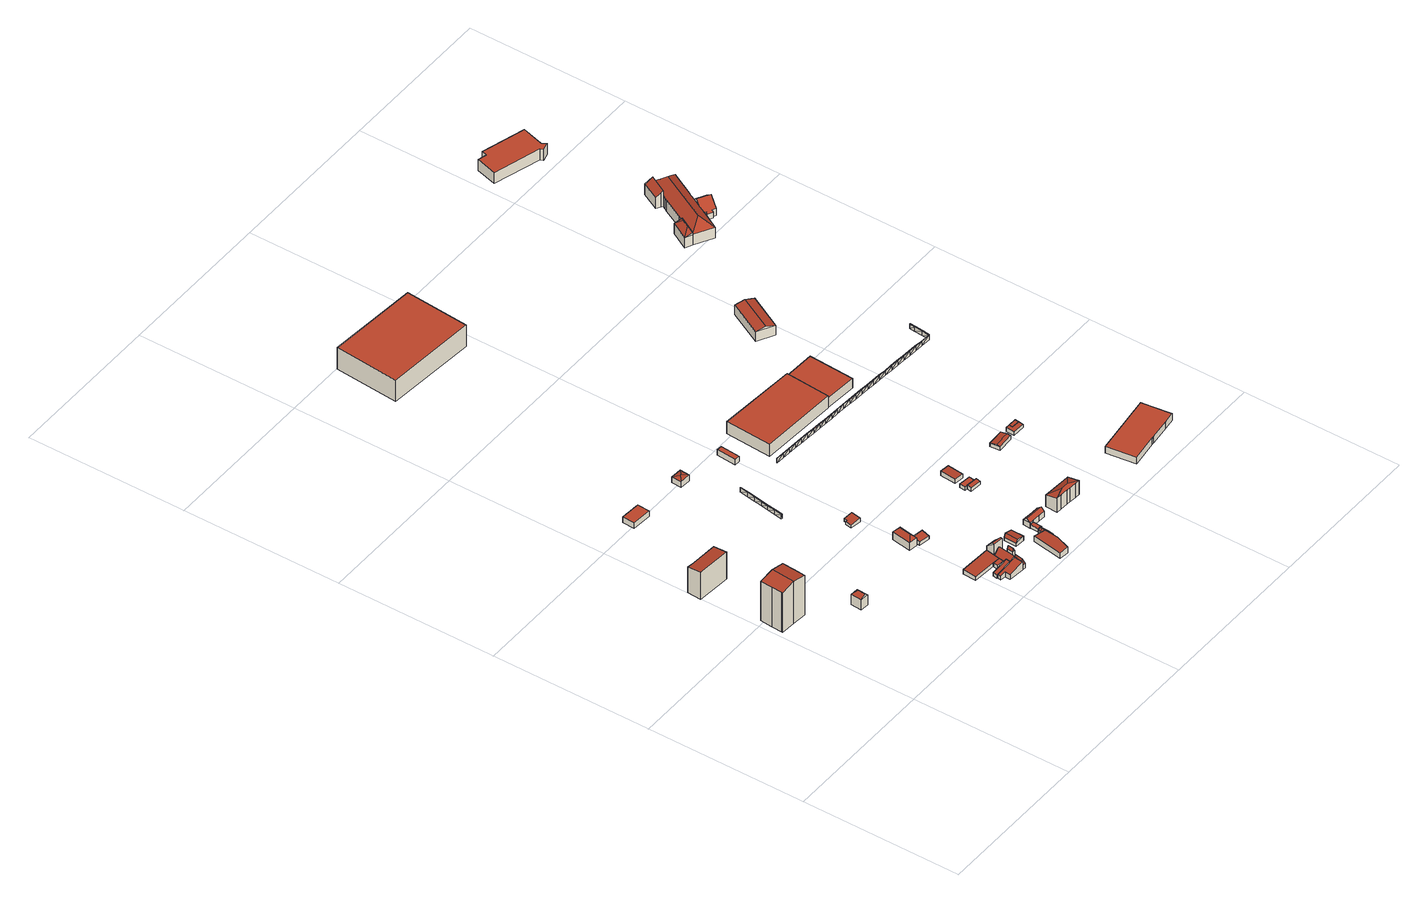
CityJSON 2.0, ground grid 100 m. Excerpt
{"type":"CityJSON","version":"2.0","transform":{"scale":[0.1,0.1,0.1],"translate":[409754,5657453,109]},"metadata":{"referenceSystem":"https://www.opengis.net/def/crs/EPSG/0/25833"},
"CityObjects":{
"building1":{"type":"Building","attributes":{"Dachtyp_tdc":"tdcGableRoof","Gemeindeschluessel":14612000,"Dachneigung":11.71,"QualitaetDacherkennung":8,"Geometrietyp2DReferenz":"3000","measuredHeight":29.38,"function":"31001_2000","roofType":"3100"},"geometry":[{"type":"Solid","lod":"2","boundaries":[[[[0,1,2,3]],[[1,4,5,2]],[[4,6,7,5]],[[6,8,9,7]],[[8,10,11,9]],[[10,12,13,11]],[[12,14,15,13]],[[14,16,17,15]],[[16,18,19,17]],[[18,20,21,19]],[[20,22,23,21]],[[22,0,3,23]],[[18,16,14,12,10,8]],[[8,6,4,1,0,22,20,18]],[[3,2,5,7,9,11,13,15,17,19,21,23]]]],"semantics":{"surfaces":[{"type":"WallSurface"},{"type":"RoofSurface"},{"type":"GroundSurface"}],"values":[[0,0,0,0,0,0,0,0,0,0,0,0,1,1,2]]}}]},
"building2":{"type":"Building","attributes":{"Dachtyp_tdc":"tdcPolyFlatRoof","Gemeindeschluessel":14612000,"Dachneigung":5.81,"QualitaetDacherkennung":43,"Geometrietyp2DReferenz":"3000","measuredHeight":18.72,"function":"31001_2000","roofType":"2100"},"geometry":[{"type":"Solid","lod":"2","boundaries":[[[[24,25,26,27]],[[25,28,29,26]],[[28,30,31,29]],[[30,32,33,31]],[[32,24,27,33]],[[32,30,28,25,24]],[[27,26,29,31,33]]]],"semantics":{"surfaces":[{"type":"WallSurface"},{"type":"RoofSurface"},{"type":"GroundSurface"}],"values":[[0,0,0,0,0,1,2]]}}]},
"building3":{"type":"Building","attributes":{"Dachtyp_tdc":"tdcFreeFormRoof","Gemeindeschluessel":14612000,"Dachneigung":44.36,"QualitaetDacherkennung":3,"Geometrietyp2DReferenz":"3000","measuredHeight":9.58,"function":"31001_2000","roofType":"5000"},"geometry":[{"type":"Solid","lod":"2","boundaries":[[[[34,35,36,37]],[[35,38,39,36]],[[38,40,41,39]],[[40,34,37,41]],[[42,43,40,38]],[[42,38,35]],[[43,42,35,34]],[[43,34,40]],[[37,36,39,41]]]],"semantics":{"surfaces":[{"type":"WallSurface"},{"type":"RoofSurface"},{"type":"GroundSurface"}],"values":[[0,0,0,0,1,0,1,1,2]]}}]},
"building4":{"type":"Building","attributes":{"Dachtyp_tdc":"tdcPolyFlatRoof","Gemeindeschluessel":14612000,"Dachneigung":0,"QualitaetDacherkennung":82,"Geometrietyp2DReferenz":"3000","measuredHeight":3.87,"function":"31001_2000","roofType":"1000"},"geometry":[{"type":"Solid","lod":"2","boundaries":[[[[44,45,46,47]],[[45,48,49,46]],[[48,50,51,49]],[[50,52,53,51]],[[52,54,55,53]],[[54,56,57,55]],[[56,44,47,57]],[[56,54,52,50,48,45,44]],[[47,46,49,51,53,55,57]]]],"semantics":{"surfaces":[{"type":"WallSurface"},{"type":"RoofSurface"},{"type":"GroundSurface"}],"values":[[0,0,0,0,0,0,0,1,2]]}}]},
"building5":{"type":"Building","attributes":{"Gemeindeschluessel":14612000,"Dachneigung":75.88,"Dachorientierung":0,"MittlereTraufHoehe":115.01,"QualitaetDacherkennung":65,"ObjektHoehe":4.96,"BodenHoehe":111.6,"Geometrietyp2DReferenz":"3000","AbsoluteHoehe":116.56,"Dachflaeche":31.44,"measuredHeight":4.96,"function":"31001_9998","roofType":"2100","storeysAboveGround":2},"geometry":[{"type":"MultiSurface","lod":"2","boundaries":[[[58,59,60,61]],[[59,62,63,60]],[[62,64,65,63]],[[64,66,67,65]],[[66,58,61,67]],[[66,64,62,59,58]],[[61,60,63,65,67]]],"semantics":{"surfaces":[{"type":"WallSurface"},{"type":"RoofSurface"},{"type":"GroundSurface"}],"values":[0,0,0,0,0,1,2]}}]},
"building6":{"type":"Building","attributes":{"Dachtyp_tdc":"tdcPolyFlatRoof","Gemeindeschluessel":14612000,"Dachneigung":3.33,"QualitaetDacherkennung":85,"Geometrietyp2DReferenz":"3000","measuredHeight":3.01,"function":"31001_9998","roofType":"2100"},"geometry":[{"type":"Solid","lod":"2","boundaries":[[[[68,69,70,71]],[[69,72,73,70]],[[72,74,75,73]],[[74,76,77,75]],[[76,78,79,77]],[[78,68,71,79]],[[78,76,74,72,69,68]],[[71,70,73,75,77,79]]]],"semantics":{"surfaces":[{"type":"WallSurface"},{"type":"RoofSurface"},{"type":"GroundSurface"}],"values":[[0,0,0,0,0,0,1,2]]}}]},
"building7":{"type":"Building","attributes":{"Dachtyp_tdc":"tdcPolyFlatRoof","Gemeindeschluessel":14612000,"Dachneigung":14.88,"QualitaetDacherkennung":56,"Geometrietyp2DReferenz":"3000","measuredHeight":5.83,"function":"31001_9998","roofType":"2100"},"geometry":[{"type":"Solid","lod":"2","boundaries":[[[[80,81,82,83]],[[81,84,85,82]],[[84,86,87,85]],[[86,88,89,87]],[[88,90,91,89]],[[90,92,93,91]],[[92,80,83,93]],[[92,90,88,86,84,81,80]],[[83,82,85,87,89,91,93]]]],"semantics":{"surfaces":[{"type":"WallSurface"},{"type":"RoofSurface"},{"type":"GroundSurface"}],"values":[[0,0,0,0,0,0,0,1,2]]}}]},
"building8":{"type":"Building","attributes":{"Dachtyp_tdc":"tdcPolyFlatRoof","Gemeindeschluessel":14612000,"Dachneigung":0,"QualitaetDacherkennung":46,"Geometrietyp2DReferenz":"3000","measuredHeight":2.55,"function":"31001_9998","roofType":"1000"},"geometry":[{"type":"Solid","lod":"2","boundaries":[[[[94,95,96,97]],[[95,78,98,96]],[[78,76,99,98]],[[76,94,97,99]],[[76,78,95,94]],[[97,96,98,99]]]],"semantics":{"surfaces":[{"type":"WallSurface"},{"type":"RoofSurface"},{"type":"GroundSurface"}],"values":[[0,0,0,0,1,2]]}}]},
"building9":{"type":"Building","attributes":{"Dachtyp_tdc":"tdcFreeFormRoof","Gemeindeschluessel":14612000,"Dachneigung":47.72,"QualitaetDacherkennung":7,"Geometrietyp2DReferenz":"3000","measuredHeight":8.27,"function":"31001_9998","roofType":"5000"},"geometry":[{"type":"Solid","lod":"2","boundaries":[[[[100,101,102,103]],[[101,104,105,102]],[[104,106,107,105]],[[106,100,103,107]],[[108,106,104]],[[109,108,104,101]],[[109,101,100]],[[108,109,100,106]],[[103,102,105,107]]]],"semantics":{"surfaces":[{"type":"WallSurface"},{"type":"RoofSurface"},{"type":"GroundSurface"}],"values":[[0,0,0,0,1,1,1,1,2]]}}]},
"building10":{"type":"Building","attributes":{"Gemeindeschluessel":14612000,"Geometrietyp2DReferenz":"3000","function":"31001_9998","roofType":"9999"},"children":["building10-1","building10-2"]},
"building10-1":{"type":"BuildingPart","attributes":{"Dachtyp_tdc":"tdcFreeFormRoof","Dachneigung":72.44,"QualitaetDacherkennung":29,"Geometrietyp2DReferenz":"3000","measuredHeight":6.55,"roofType":"5000"},"parents":["building10"],"geometry":[{"type":"MultiSurface","lod":"2","boundaries":[[[110,111,112,113]],[[111,114,115,112]],[[114,116,117,115]],[[118,119,120,121]],[[119,110,113,120]],[[122,123,124,116,114,125]],[[114,111,125]],[[111,110,119,118,126,122,125]],[[113,112,115,117,127,128,121,120]]],"semantics":{"surfaces":[{"type":"WallSurface"},{"type":"RoofSurface"},{"type":"GroundSurface"}],"values":[0,0,0,0,0,1,1,1,2]}}]},
"building10-2":{"type":"BuildingPart","attributes":{"Dachtyp_tdc":"tdcGableRoof","Dachneigung":51.9,"QualitaetDacherkennung":64,"Geometrietyp2DReferenz":"3000","measuredHeight":6.47,"roofType":"3100"},"parents":["building10"],"geometry":[{"type":"MultiSurface","lod":"2","boundaries":[[[129,130,118,121,131]],[[132,133,117,127,124]],[[133,134,135,117]],[[134,136,137,135]],[[136,138,139,137]],[[138,140,141,139]],[[140,142,143,141]],[[142,144,145,143]],[[144,146,147,145]],[[146,129,131,147]],[[142,140,138,136,134,133,132]],[[132,123,148,126,130,129,146,144,142]],[[131,121,128,127,117,135,137,139,141,143,145,147]]],"semantics":{"surfaces":[{"type":"WallSurface"},{"type":"RoofSurface"},{"type":"GroundSurface"}],"values":[0,0,0,0,0,0,0,0,0,0,1,1,2]}}]},
"building11":{"type":"Building","attributes":{"Art":1000,"Stand_DGM":"2016","Stand_Basis-DLM":"2021","Gemeindeschluessel":"14612000","ObjektHoehe":3,"Stand_Laserscan":"2016","BodenHoehe":0,"Stand_3D-Stadtmodell":"2023","Geometrietyp2DReferenz":2000,"AbsoluteHoehe":0,"measuredHeight":3,"function":"51009_1700","roofType":"9999"},"geometry":[{"type":"MultiSurface","lod":"2","boundaries":[[[149,150,151]],[[152,150,149]],[[153,152,149]],[[154,152,153]],[[155,154,153]],[[156,154,155]],[[157,156,155]],[[158,156,157]],[[159,158,157]],[[160,158,159]],[[161,160,159]],[[162,160,161]],[[156,158,163]],[[156,163,164]],[[158,160,165]],[[158,165,163]],[[160,162,166]],[[160,166,165]],[[167,168,151]],[[167,151,150]],[[169,166,162]],[[169,162,161]],[[168,170,149]],[[168,149,151]],[[170,171,153]],[[170,153,149]],[[171,172,155]],[[171,155,153]],[[172,173,157]],[[172,157,155]],[[173,174,159]],[[173,159,157]],[[174,169,161]],[[174,161,159]],[[150,152,175]],[[150,175,167]],[[152,154,176]],[[152,176,175]],[[154,156,164]],[[154,164,176]],[[168,167,170]],[[170,167,175]],[[170,175,171]],[[171,175,176]],[[171,176,172]],[[172,176,164]],[[172,164,173]],[[173,164,163]],[[173,163,174]],[[174,163,165]],[[174,165,169]],[[169,165,166]]],"semantics":{"surfaces":[{"type":"RoofSurface"},{"type":"WallSurface"},{"type":"GroundSurface"}],"values":[0,0,0,0,0,0,0,0,0,0,0,0,1,1,1,1,1,1,1,1,1,1,1,1,1,1,1,1,1,1,1,1,1,1,1,1,1,1,1,1,2,2,2,2,2,2,2,2,2,2,2,2]}}]},
"building12":{"type":"Building","attributes":{"Dachtyp_tdc":"tdcPolyFlatRoof","Gemeindeschluessel":14612000,"Dachneigung":10.44,"QualitaetDacherkennung":75,"Geometrietyp2DReferenz":"3000","measuredHeight":3.15,"function":"31001_9998","roofType":"2100"},"geometry":[{"type":"Solid","lod":"2","boundaries":[[[[177,178,179,180]],[[178,181,182,179]],[[181,183,184,182]],[[183,177,180,184]],[[183,181,178,177]],[[180,179,182,184]]]],"semantics":{"surfaces":[{"type":"WallSurface"},{"type":"RoofSurface"},{"type":"GroundSurface"}],"values":[[0,0,0,0,1,2]]}}]},
"building13":{"type":"Building","attributes":{"Dachtyp_tdc":"tdcGableRoof","Gemeindeschluessel":14612000,"Dachneigung":46.27,"QualitaetDacherkennung":3,"Geometrietyp2DReferenz":"3000","measuredHeight":10.49,"function":"31001_9998","roofType":"3100"},"geometry":[{"type":"Solid","lod":"2","boundaries":[[[[185,186,187,188]],[[186,189,145,187]],[[189,190,141,145]],[[190,185,188,141]],[[189,186,191]],[[185,190,192]],[[186,185,192,191]],[[190,189,191,192]],[[188,187,145,141]]]],"semantics":{"surfaces":[{"type":"WallSurface"},{"type":"RoofSurface"},{"type":"GroundSurface"}],"values":[[0,0,0,0,0,0,1,1,2]]}}]},
"building14":{"type":"Building","attributes":{"Dachtyp_tdc":"tdcFreeFormRoof","Gemeindeschluessel":14612000,"Dachneigung":66.16,"QualitaetDacherkennung":14,"Geometrietyp2DReferenz":"3000","measuredHeight":7.22,"function":"31001_9998","roofType":"5000"},"geometry":[{"type":"Solid","lod":"2","boundaries":[[[[193,194,147,131]],[[194,195,196,147]],[[195,197,198,196]],[[197,193,131,198]],[[199,200,197,195]],[[199,195,194]],[[200,199,194,193]],[[200,193,197]],[[131,147,196,198]]]],"semantics":{"surfaces":[{"type":"WallSurface"},{"type":"RoofSurface"},{"type":"GroundSurface"}],"values":[[0,0,0,0,1,0,1,1,2]]}}]},
"building15":{"type":"Building","attributes":{"Dachtyp_tdc":"tdcPolyFlatRoof","Gemeindeschluessel":14612000,"Dachneigung":5.81,"QualitaetDacherkennung":70,"Geometrietyp2DReferenz":"3000","measuredHeight":2.76,"function":"31001_9998","roofType":"2100"},"geometry":[{"type":"Solid","lod":"2","boundaries":[[[[201,202,203,204]],[[202,205,206,203]],[[205,207,208,206]],[[207,209,210,208]],[[209,211,212,210]],[[211,201,204,212]],[[211,209,207,205,202,201]],[[204,203,206,208,210,212]]]],"semantics":{"surfaces":[{"type":"WallSurface"},{"type":"RoofSurface"},{"type":"GroundSurface"}],"values":[[0,0,0,0,0,0,1,2]]}}]},
"building16":{"type":"Building","attributes":{"Dachtyp_tdc":"tdcFreeFormRoof","Gemeindeschluessel":14612000,"Dachneigung":10.01,"QualitaetDacherkennung":90,"Geometrietyp2DReferenz":"3000","measuredHeight":4.7,"function":"31001_2000","roofType":"5000"},"geometry":[{"type":"Solid","lod":"2","boundaries":[[[[213,214,215,216]],[[214,217,218,215]],[[217,219,220,218]],[[219,213,216,220]],[[221,222,219,217]],[[221,217,214]],[[222,221,214,213]],[[222,213,219]],[[216,215,218,220]]]],"semantics":{"surfaces":[{"type":"WallSurface"},{"type":"RoofSurface"},{"type":"GroundSurface"}],"values":[[0,0,0,0,1,1,1,1,2]]}}]},
"building17":{"type":"Building","attributes":{"Dachtyp_tdc":"tdcGableRoof","Gemeindeschluessel":14612000,"Dachneigung":12.42,"QualitaetDacherkennung":15,"Geometrietyp2DReferenz":"3000","measuredHeight":4.31,"function":"31001_9998","roofType":"3100"},"geometry":[{"type":"Solid","lod":"2","boundaries":[[[[223,224,225,226]],[[224,227,228,225]],[[227,229,230,228]],[[229,223,226,230]],[[227,224,231]],[[223,229,232]],[[224,223,232,231]],[[229,227,231,232]],[[226,225,228,230]]]],"semantics":{"surfaces":[{"type":"WallSurface"},{"type":"RoofSurface"},{"type":"GroundSurface"}],"values":[[0,0,0,0,0,0,1,1,2]]}}]},
"building18":{"type":"Building","attributes":{"Dachtyp_tdc":"tdcPolyFlatRoof","Gemeindeschluessel":14612000,"Dachneigung":3.58,"QualitaetDacherkennung":64,"Geometrietyp2DReferenz":"3000","measuredHeight":4.3,"function":"31001_9998","roofType":"2100"},"geometry":[{"type":"Solid","lod":"2","boundaries":[[[[233,234,235,236]],[[234,237,238,235]],[[237,239,240,238]],[[239,241,242,240]],[[241,243,244,242]],[[243,245,246,244]],[[245,233,236,246]],[[245,243,241,239,237,234,233]],[[236,235,238,240,242,244,246]]]],"semantics":{"surfaces":[{"type":"WallSurface"},{"type":"RoofSurface"},{"type":"GroundSurface"}],"values":[[0,0,0,0,0,0,0,1,2]]}}]},
"building19":{"type":"Building","attributes":{"Dachtyp_tdc":"tdcFreeFormRoof","Gemeindeschluessel":14612000,"Dachneigung":35.08,"QualitaetDacherkennung":33,"Geometrietyp2DReferenz":"3000","measuredHeight":2.8,"function":"31001_9998","roofType":"5000"},"geometry":[{"type":"Solid","lod":"2","boundaries":[[[[247,248,249]],[[250,251,252]],[[253,251,250]],[[254,251,253]],[[251,254,247]],[[255,253,250]],[[251,247,249]],[[256,257,258,259,260,261,262,263]],[[251,249,257,256]],[[249,248,258,257]],[[248,264,259,258]],[[264,265,260,259]],[[265,255,261,260]],[[255,250,262,261]],[[250,252,263,262]],[[252,251,256,263]],[[254,253,255,265]],[[265,247,254]],[[264,247,265]],[[248,247,264]]]],"semantics":{"surfaces":[{"type":"RoofSurface"},{"type":"WallSurface"},{"type":"GroundSurface"}],"values":[[0,0,0,0,0,1,1,2,1,1,1,1,1,1,1,1,0,0,0,0]]}}]},
"building20":{"type":"Building","attributes":{"Dachtyp_tdc":"tdcPolyFlatRoof","Gemeindeschluessel":14612000,"Dachneigung":0,"QualitaetDacherkennung":53,"Geometrietyp2DReferenz":"3000","measuredHeight":2.42,"function":"31001_9998","roofType":"1000"},"geometry":[{"type":"Solid","lod":"2","boundaries":[[[[266,267,268,269]],[[267,270,271,268]],[[270,272,273,271]],[[272,266,269,273]],[[272,270,267,266]],[[269,268,271,273]]]],"semantics":{"surfaces":[{"type":"WallSurface"},{"type":"RoofSurface"},{"type":"GroundSurface"}],"values":[[0,0,0,0,1,2]]}}]},
"building21":{"type":"Building","attributes":{"Dachtyp_tdc":"tdcPolyFlatRoof","Gemeindeschluessel":14612000,"Dachneigung":0,"QualitaetDacherkennung":80,"Geometrietyp2DReferenz":"3000","measuredHeight":3.8,"function":"31001_2000","roofType":"1000"},"geometry":[{"type":"Solid","lod":"2","boundaries":[[[[274,275,276,277]],[[275,278,279,276]],[[278,280,281,279]],[[280,274,277,281]],[[280,278,275,274]],[[277,276,279,281]]]],"semantics":{"surfaces":[{"type":"WallSurface"},{"type":"RoofSurface"},{"type":"GroundSurface"}],"values":[[0,0,0,0,1,2]]}}]},
"building22":{"type":"Building","attributes":{"Dachtyp_tdc":"tdcFreeFormRoof","Gemeindeschluessel":14612000,"Dachneigung":41.73,"QualitaetDacherkennung":81,"Geometrietyp2DReferenz":"3000","measuredHeight":5.69,"function":"31001_9998","roofType":"5000"},"geometry":[{"type":"Solid","lod":"2","boundaries":[[[[282,283,284,285]],[[283,286,287,284]],[[286,288,289,287]],[[288,290,291,289]],[[290,292,293,291]],[[292,294,295,293]],[[294,282,285,295]],[[296,288,286,283,297]],[[292,290,296,297,282,294]],[[283,282,297]],[[290,288,296]],[[285,284,287,289,291,293,295]]]],"semantics":{"surfaces":[{"type":"WallSurface"},{"type":"RoofSurface"},{"type":"GroundSurface"}],"values":[[0,0,0,0,0,0,0,1,1,0,0,2]]}}]},
"building23":{"type":"Building","attributes":{"Dachtyp_tdc":"tdcPolyFlatRoof","Gemeindeschluessel":14612000,"Dachneigung":0,"QualitaetDacherkennung":81,"Geometrietyp2DReferenz":"3000","measuredHeight":2.39,"function":"31001_9998","roofType":"1000"},"geometry":[{"type":"Solid","lod":"2","boundaries":[[[[298,299,300,301]],[[299,302,303,300]],[[302,304,305,303]],[[304,306,307,305]],[[306,298,301,307]],[[306,304,302,299,298]],[[301,300,303,305,307]]]],"semantics":{"surfaces":[{"type":"WallSurface"},{"type":"RoofSurface"},{"type":"GroundSurface"}],"values":[[0,0,0,0,0,1,2]]}}]},
"building24":{"type":"Building","attributes":{"Gemeindeschluessel":14612000,"Dachtyp_tdc":"tdcPolyFlatRoof","Dachneigung":8.45,"QualitaetDacherkennung":80,"Geometrietyp2DReferenz":"3000","measuredHeight":2.68,"function":"31001_9998","roofType":"2100"},"geometry":[{"type":"Solid","lod":"2","boundaries":[[[[308,309,307,310]],[[309,311,305,307]],[[311,312,313,305]],[[312,314,315,313]],[[314,308,310,315]],[[314,312,311,309,308]],[[310,307,305,313,315]]]],"semantics":{"surfaces":[{"type":"WallSurface"},{"type":"RoofSurface"},{"type":"GroundSurface"}],"values":[[0,0,0,0,0,1,2]]}}]},
"building25":{"type":"Building","attributes":{"Dachtyp_tdc":"tdcPolyFlatRoof","Gemeindeschluessel":14612000,"Dachneigung":0,"QualitaetDacherkennung":49,"Geometrietyp2DReferenz":"3000","measuredHeight":15.01,"function":"31001_2000","roofType":"1000"},"geometry":[{"type":"Solid","lod":"2","boundaries":[[[[316,317,318,319]],[[317,320,321,318]],[[320,322,323,321]],[[322,316,319,323]],[[322,320,317,316]],[[319,318,321,323]]]],"semantics":{"surfaces":[{"type":"WallSurface"},{"type":"RoofSurface"},{"type":"GroundSurface"}],"values":[[0,0,0,0,1,2]]}}]},
"building26":{"type":"Building","attributes":{"Dachtyp_tdc":"tdcFreeFormRoof","Gemeindeschluessel":14612000,"Dachneigung":29.86,"QualitaetDacherkennung":34,"Geometrietyp2DReferenz":"3000","measuredHeight":11.03,"function":"31001_9998","roofType":"5000"},"geometry":[{"type":"Solid","lod":"2","boundaries":[[[[324,325,326,327]],[[325,328,329,326]],[[328,330,331,329]],[[330,332,333,331]],[[332,334,335,333]],[[334,336,337,335]],[[336,338,339,337]],[[338,340,341,339]],[[340,324,327,341]],[[342,343,332,330,344]],[[338,336,345]],[[340,338,345,342,344,328,325,324]],[[345,336,334,343,342]],[[330,328,344]],[[334,332,343]],[[327,326,329,331,333,335,337,339,341]]]],"semantics":{"surfaces":[{"type":"WallSurface"},{"type":"RoofSurface"},{"type":"GroundSurface"}],"values":[[0,0,0,0,0,0,0,0,0,1,1,1,1,0,0,2]]}}]},
"building27":{"type":"Building","attributes":{"Dachtyp_tdc":"tdcPolyFlatRoof","Gemeindeschluessel":14612000,"Dachneigung":2.61,"QualitaetDacherkennung":79,"Geometrietyp2DReferenz":"3000","measuredHeight":3.04,"function":"31001_9998","roofType":"2100"},"geometry":[{"type":"Solid","lod":"2","boundaries":[[[[346,347,348,349]],[[347,350,351,348]],[[350,352,353,351]],[[352,346,349,353]],[[352,350,347,346]],[[349,348,351,353]]]],"semantics":{"surfaces":[{"type":"WallSurface"},{"type":"RoofSurface"},{"type":"GroundSurface"}],"values":[[0,0,0,0,1,2]]}}]},
"building28":{"type":"Building","attributes":{"Dachtyp_tdc":"tdcPolyFlatRoof","Gemeindeschluessel":14612000,"Dachneigung":0,"QualitaetDacherkennung":59,"Geometrietyp2DReferenz":"3000","measuredHeight":8.4,"function":"31001_2000","roofType":"1000"},"geometry":[{"type":"Solid","lod":"2","boundaries":[[[[354,355,356,357]],[[355,358,359,356]],[[358,360,361,359]],[[360,354,357,361]],[[360,358,355,354]],[[357,356,359,361]]]],"semantics":{"surfaces":[{"type":"WallSurface"},{"type":"RoofSurface"},{"type":"GroundSurface"}],"values":[[0,0,0,0,1,2]]}}]},
"building29":{"type":"Building","attributes":{"Dachtyp_tdc":"tdcGableRoof","Gemeindeschluessel":14612000,"Dachneigung":10.44,"QualitaetDacherkennung":87,"Geometrietyp2DReferenz":"3000","measuredHeight":3.14,"function":"31001_9998","roofType":"3100"},"geometry":[{"type":"Solid","lod":"2","boundaries":[[[[362,363,364,365]],[[363,366,367,364]],[[366,368,369,367]],[[368,362,365,369]],[[366,363,370]],[[362,368,371]],[[363,362,371,370]],[[368,366,370,371]],[[365,364,367,369]]]],"semantics":{"surfaces":[{"type":"WallSurface"},{"type":"RoofSurface"},{"type":"GroundSurface"}],"values":[[0,0,0,0,0,0,1,1,2]]}}]},
"building30":{"type":"Building","attributes":{"Art":1000,"Stand_DGM":"2016","Stand_Basis-DLM":"2021","Gemeindeschluessel":"14612000","ObjektHoehe":3,"Stand_Laserscan":"2016","BodenHoehe":0,"Stand_3D-Stadtmodell":"2023","Geometrietyp2DReferenz":2000,"AbsoluteHoehe":0,"measuredHeight":3,"function":"51009_1700","roofType":"9999"},"geometry":[{"type":"MultiSurface","lod":"2","boundaries":[[[372,373,374]],[[375,373,372]],[[376,377,378]],[[379,377,376]],[[380,379,376]],[[381,379,380]],[[382,381,380]],[[383,381,382]],[[384,383,382]],[[385,383,384]],[[386,385,384]],[[387,388,389]],[[388,385,386]],[[389,388,386]],[[390,387,389]],[[391,387,390]],[[392,391,390]],[[393,391,392]],[[394,393,392]],[[395,393,394]],[[396,395,394]],[[397,395,396]],[[398,397,396]],[[399,397,398]],[[400,399,398]],[[401,399,400]],[[402,401,400]],[[403,401,402]],[[404,403,402]],[[405,403,404]],[[406,405,404]],[[407,405,406]],[[408,407,406]],[[409,407,408]],[[410,409,408]],[[411,409,410]],[[412,411,410]],[[413,411,412]],[[414,413,412]],[[415,413,414]],[[416,415,414]],[[417,415,416]],[[418,417,416]],[[419,417,418]],[[420,419,418]],[[421,419,420]],[[422,421,420]],[[423,421,422]],[[424,423,422]],[[425,423,424]],[[426,425,424]],[[427,425,426]],[[428,427,429]],[[430,427,428]],[[374,430,428]],[[373,430,374]],[[379,431,432]],[[377,379,432]],[[377,432,433]],[[379,381,431]],[[381,383,434]],[[381,434,431]],[[383,385,435]],[[383,435,434]],[[385,388,436]],[[385,436,435]],[[388,387,437]],[[388,437,436]],[[387,391,438]],[[387,438,437]],[[391,393,439]],[[391,439,438]],[[393,395,440]],[[393,440,439]],[[395,397,441]],[[395,441,440]],[[397,399,442]],[[397,442,441]],[[399,401,443]],[[399,443,442]],[[401,403,444]],[[401,444,443]],[[403,405,445]],[[403,445,444]],[[405,407,446]],[[405,446,445]],[[407,409,447]],[[407,447,446]],[[409,411,448]],[[409,448,447]],[[411,413,449]],[[411,449,448]],[[413,415,450]],[[413,450,449]],[[415,417,451]],[[415,451,450]],[[417,419,452]],[[417,452,451]],[[419,421,453]],[[419,453,452]],[[421,423,454]],[[423,455,454]],[[421,454,453]],[[423,425,455]],[[425,427,456]],[[425,456,455]],[[427,430,457]],[[427,457,456]],[[430,373,458]],[[430,458,457]],[[373,375,459]],[[373,459,458]],[[433,460,378]],[[433,378,377]],[[461,459,375]],[[461,375,372]],[[462,414,412]],[[463,462,412]],[[463,412,410]],[[462,464,414]],[[464,465,416]],[[464,416,414]],[[465,466,418]],[[465,418,416]],[[466,467,420]],[[466,420,418]],[[467,468,422]],[[467,422,420]],[[468,469,424]],[[468,424,422]],[[469,470,426]],[[469,426,424]],[[471,472,428]],[[471,428,429]],[[472,473,374]],[[472,374,428]],[[473,461,372]],[[473,372,374]],[[474,410,408]],[[475,476,380]],[[460,475,376]],[[460,376,378]],[[475,380,376]],[[476,477,382]],[[476,382,380]],[[477,478,384]],[[477,384,382]],[[478,479,386]],[[478,386,384]],[[479,480,389]],[[479,389,386]],[[480,481,390]],[[480,390,389]],[[481,482,392]],[[481,392,390]],[[482,483,394]],[[482,394,392]],[[483,484,396]],[[483,396,394]],[[484,485,398]],[[484,398,396]],[[485,486,400]],[[485,400,398]],[[486,487,402]],[[486,402,400]],[[487,488,404]],[[487,404,402]],[[488,489,406]],[[488,406,404]],[[489,474,408]],[[489,408,406]],[[474,463,410]],[[474,446,447]],[[474,447,463]],[[463,447,448]],[[463,448,462]],[[462,448,449]],[[462,449,464]],[[464,449,450]],[[464,450,465]],[[465,450,451]],[[465,451,466]],[[466,451,452]],[[466,452,467]],[[467,452,453]],[[467,453,468]],[[468,453,454]],[[468,454,469]],[[469,454,455]],[[469,455,470]],[[470,455,456]],[[471,456,472]],[[472,456,457]],[[472,457,473]],[[473,457,458]],[[473,458,461]],[[461,458,459]],[[489,446,474]],[[460,433,475]],[[475,433,432]],[[475,432,476]],[[476,432,431]],[[476,431,477]],[[477,431,434]],[[477,434,478]],[[478,434,435]],[[478,435,479]],[[479,435,436]],[[479,436,480]],[[480,436,437]],[[480,437,481]],[[481,437,438]],[[481,438,482]],[[482,438,439]],[[482,439,483]],[[483,439,440]],[[483,440,484]],[[484,440,441]],[[484,441,485]],[[485,441,442]],[[485,442,486]],[[486,442,443]],[[486,443,487]],[[487,443,444]],[[487,444,488]],[[488,444,445]],[[488,445,489]],[[489,445,446]]],"semantics":{"surfaces":[{"type":"RoofSurface"},{"type":"WallSurface"},{"type":"GroundSurface"}],"values":[0,0,0,0,0,0,0,0,0,0,0,0,0,0,0,0,0,0,0,0,0,0,0,0,0,0,0,0,0,0,0,0,0,0,0,0,0,0,0,0,0,0,0,0,0,0,0,0,0,0,0,0,0,0,0,0,1,1,1,1,1,1,1,1,1,1,1,1,1,1,1,1,1,1,1,1,1,1,1,1,1,1,1,1,1,1,1,1,1,1,1,1,1,1,1,1,1,1,1,1,1,1,1,1,1,1,1,1,1,1,1,1,1,1,1,1,1,1,1,1,1,1,1,1,1,1,1,1,1,1,1,1,1,1,1,1,1,1,1,1,1,1,1,1,1,1,1,1,1,1,1,1,1,1,1,1,1,1,1,1,1,1,1,1,1,1,1,1,1,1,1,1,2,2,2,2,2,2,2,2,2,2,2,2,2,2,2,2,2,2,2,2,2,2,2,2,2,2,2,2,2,2,2,2,2,2,2,2,2,2,2,2,2,2,2,2,2,2,2,2,2,2,2,2,2,2,2,2]}}]},
"building31":{"type":"Building","attributes":{"Dachtyp_tdc":"tdcPolyFlatRoof","Gemeindeschluessel":14612000,"Dachneigung":0,"QualitaetDacherkennung":60,"Geometrietyp2DReferenz":"3000","measuredHeight":6.74,"function":"31001_2000","roofType":"1000"},"geometry":[{"type":"Solid","lod":"2","boundaries":[[[[490,491,492,493]],[[491,494,495,492]],[[494,496,497,495]],[[496,490,493,497]],[[496,494,491,490]],[[493,492,495,497]]]],"semantics":{"surfaces":[{"type":"WallSurface"},{"type":"RoofSurface"},{"type":"GroundSurface"}],"values":[[0,0,0,0,1,2]]}}]},
"building32":{"type":"Building","attributes":{"Dachtyp_tdc":"tdcPolyFlatRoof","Gemeindeschluessel":14612000,"Dachneigung":4.64,"QualitaetDacherkennung":81,"Geometrietyp2DReferenz":"3000","measuredHeight":2.79,"function":"31001_9998","roofType":"2100"},"geometry":[{"type":"Solid","lod":"2","boundaries":[[[[498,499,500,501]],[[499,502,503,500]],[[502,504,505,503]],[[504,506,507,505]],[[506,508,509,507]],[[508,498,501,509]],[[508,506,504,502,499,498]],[[501,500,503,505,507,509]]]],"semantics":{"surfaces":[{"type":"WallSurface"},{"type":"RoofSurface"},{"type":"GroundSurface"}],"values":[[0,0,0,0,0,0,1,2]]}}]},
"building33":{"type":"Building","attributes":{"Dachtyp_tdc":"tdcPolyFlatRoof","Gemeindeschluessel":14612000,"Dachneigung":5.56,"QualitaetDacherkennung":85,"Geometrietyp2DReferenz":"3000","measuredHeight":2.82,"function":"31001_9998","roofType":"2100"},"geometry":[{"type":"Solid","lod":"2","boundaries":[[[[510,506,507,511]],[[506,504,505,507]],[[504,502,503,505]],[[502,510,511,503]],[[502,504,506,510]],[[511,507,505,503]]]],"semantics":{"surfaces":[{"type":"WallSurface"},{"type":"RoofSurface"},{"type":"GroundSurface"}],"values":[[0,0,0,0,1,2]]}}]},
"building34":{"type":"Building","attributes":{"Gemeindeschluessel":14612000,"Dachneigung":90,"Dachorientierung":0,"MittlereTraufHoehe":115.42,"QualitaetDacherkennung":14,"ObjektHoehe":4.58,"BodenHoehe":110.84,"Geometrietyp2DReferenz":"3000","AbsoluteHoehe":115.42,"Dachflaeche":747.7,"measuredHeight":4.58,"function":"31001_2000","roofType":"1000","storeysAboveGround":2},"geometry":[{"type":"MultiSurface","lod":"2","boundaries":[[[512,513,514,515]],[[513,516,517,514]],[[516,518,519,517]],[[518,520,521,519]],[[520,522,523,521]],[[522,524,525,523]],[[524,526,527,525]],[[526,512,515,527]],[[526,524,522,520,518,516,513,512]],[[515,514,517,519,521,523,525,527]]],"semantics":{"surfaces":[{"type":"WallSurface"},{"type":"RoofSurface"},{"type":"GroundSurface"}],"values":[0,0,0,0,0,0,0,0,1,2]}}]},
"building35":{"type":"Building","attributes":{"Dachtyp_tdc":"tdcGableRoof","Gemeindeschluessel":14612000,"Dachneigung":14.16,"QualitaetDacherkennung":89,"Geometrietyp2DReferenz":"3000","measuredHeight":7.98,"function":"31001_2000","roofType":"3100"},"geometry":[{"type":"Solid","lod":"2","boundaries":[[[[528,529,530,531]],[[529,532,533,530]],[[532,534,535,533]],[[534,528,531,535]],[[532,529,536]],[[528,534,537]],[[529,528,537,536]],[[534,532,536,537]],[[531,530,533,535]]]],"semantics":{"surfaces":[{"type":"WallSurface"},{"type":"RoofSurface"},{"type":"GroundSurface"}],"values":[[0,0,0,0,0,0,1,1,2]]}}]},
"building36":{"type":"Building","attributes":{"name":"Alberthafen","Gemeindeschluessel":14612000,"Geometrietyp2DReferenz":"3000","function":"31001_2081","roofType":"9999"},"children":["building36-1","building36-2","building36-3","building36-4"]},
"building36-1":{"type":"BuildingPart","attributes":{"Dachtyp_tdc":"tdcHipRoof","Dachneigung":38.39,"QualitaetDacherkennung":62,"Geometrietyp2DReferenz":"3000","measuredHeight":10.1,"roofType":"3200"},"parents":["building36"],"geometry":[{"type":"MultiSurface","lod":"2","boundaries":[[[538,539,540,541]],[[539,542,543,540]],[[542,544,545,543]],[[546,547,548,549]],[[547,538,541,548]],[[550,551,552,538,553]],[[547,554,555]],[[538,547,555,553]],[[554,550,553,555]],[[546,556,554,547]],[[538,552,539]],[[539,552,551,542]],[[542,551,550,557,544]],[[541,540,543,545,549,548]]],"semantics":{"surfaces":[{"type":"WallSurface"},{"type":"RoofSurface"},{"type":"GroundSurface"}],"values":[0,0,0,0,0,1,1,1,1,0,0,0,0,2]}}]},
"building36-2":{"type":"BuildingPart","attributes":{"Dachtyp_tdc":"tdcGableRoof","Dachneigung":40.95,"QualitaetDacherkennung":55,"Geometrietyp2DReferenz":"3000","measuredHeight":10.19,"roofType":"3100"},"parents":["building36"],"geometry":[{"type":"MultiSurface","lod":"2","boundaries":[[[558,559,560,561]],[[559,562,563,560]],[[562,564,565,563]],[[564,566,567,565]],[[566,568,569,567]],[[570,571,572,573]],[[571,574,575,572]],[[574,576,577,575]],[[576,578,579,577]],[[578,580,581,579]],[[580,582,583,581]],[[582,584,585,583]],[[584,558,561,585]],[[580,578,576,574,571,570,586,587]],[[587,588,568,566,564,562,559,558,584,582,580]],[[561,560,563,565,567,569,589,573,572,575,577,579,581,583,585]]],"semantics":{"surfaces":[{"type":"WallSurface"},{"type":"RoofSurface"},{"type":"GroundSurface"}],"values":[0,0,0,0,0,0,0,0,0,0,0,0,0,1,1,2]}}]},
"building36-3":{"type":"BuildingPart","attributes":{"Dachtyp_tdc":"tdcPolyFlatRoof","Dachneigung":36.74,"QualitaetDacherkennung":56,"Geometrietyp2DReferenz":"3000","measuredHeight":10.72,"roofType":"2100"},"parents":["building36"],"geometry":[{"type":"MultiSurface","lod":"2","boundaries":[[[590,591,592,593,594]],[[591,595,596,592]],[[595,597,598,596]],[[597,599,600,601,598]],[[599,597,595,591,590]],[[593,592,596,598,601]]],"semantics":{"surfaces":[{"type":"WallSurface"},{"type":"RoofSurface"},{"type":"GroundSurface"}],"values":[0,0,0,0,1,2]}}]},
"building36-4":{"type":"BuildingPart","attributes":{"Dachtyp_tdc":"tdcHipRoof","Dachneigung":39.54,"QualitaetDacherkennung":71,"Geometrietyp2DReferenz":"3000","measuredHeight":12.76,"roofType":"3200"},"parents":["building36"],"geometry":[{"type":"MultiSurface","lod":"2","boundaries":[[[602,603,604,605]],[[603,606,607,604]],[[606,594,593,607]],[[600,608,609,601]],[[608,610,611,609]],[[610,612,613,611]],[[612,614,572,613]],[[614,615,570,573,572]],[[616,617,567,569,568]],[[617,618,619,567]],[[618,620,621,619]],[[620,556,546,549,621]],[[557,622,623,545,544]],[[622,602,605,623]],[[556,620,624]],[[612,610,608,600,625]],[[620,618,617,616,588,626,586,615,614,612,625,624]],[[600,594,606,603,602,622,557,556,624,625]],[[605,604,607,593,601,609,611,613,572,573,589,569,567,619,621,549,545,623]]],"semantics":{"surfaces":[{"type":"WallSurface"},{"type":"RoofSurface"},{"type":"GroundSurface"}],"values":[0,0,0,0,0,0,0,0,0,0,0,0,0,0,1,1,1,1,2]}}]},
"building37":{"type":"Building","attributes":{"Dachtyp_tdc":"tdcPolyFlatRoof","Gemeindeschluessel":14612000,"Dachneigung":0,"QualitaetDacherkennung":65,"Geometrietyp2DReferenz":"3000","measuredHeight":7.57,"function":"31001_2000","roofType":"1000"},"geometry":[{"type":"Solid","lod":"2","boundaries":[[[[627,628,629,630]],[[628,631,632,629]],[[631,633,634,632]],[[633,635,636,634]],[[635,637,638,636]],[[637,639,640,638]],[[639,641,642,640]],[[641,643,644,642]],[[643,627,630,644]],[[643,641,639,637,635,633,631,628,627]],[[630,629,632,634,636,638,640,642,644]]]],"semantics":{"surfaces":[{"type":"WallSurface"},{"type":"RoofSurface"},{"type":"GroundSurface"}],"values":[[0,0,0,0,0,0,0,0,0,1,2]]}}]}
},
"vertices":[
[206,924,298],[206,916,298],[206,916,22],[206,924,22],[201,853,298],[201,853,22],[201,845,298],[201,845,22],[111,852,315],[111,852,22],[19,858,296],[19,858,22],[20,866,296],[20,866,22],[24,929,296],[24,929,22],[30,1008,296],[30,1008,22],[122,1001,315],[122,1001,22],[212,995,298],[212,995,22],[211,987,298],[211,987,22],
[2,1375,189],[8,1462,180],[8,1462,2],[2,1375,2],[57,1458,180],[57,1458,2],[220,1447,180],[220,1447,2],[214,1360,189],[214,1360,2],
[458,689,95],[453,619,95],[453,619,25],[458,689,25],[400,623,95],[400,623,25],[405,692,95],[405,692,25],[427,621,121],[430,664,121],
[371,1969,54],[246,1978,54],[246,1978,15],[371,1969,15],[251,2056,54],[251,2056,15],[282,2054,54],[282,2054,15],[312,2052,54],[312,2052,15],[342,2050,54],[342,2050,15],[376,2047,54],[376,2047,15],
[1018,186,49],[1023,215,50],[1023,215,26],[1018,186,26],[1126,203,76],[1126,203,26],[1122,174,76],[1122,174,26],[1023,186,51],[1023,186,26],
[939,266,52],[944,352,57],[944,352,27],[939,266,27],[1143,342,57],[1143,342,27],[1136,288,54],[1136,288,27],[1132,254,52],[1132,254,27],[1085,257,52],[1085,257,27],
[1050,125,59],[1054,159,59],[1054,159,27],[1050,125,27],[1021,163,50],[1021,163,27],[1023,186,50],[1023,186,27],[1122,174,77],[1122,174,27],[1155,172,85],[1155,172,27],[1150,115,85],[1150,115,27],
[1128,220,52],[1080,225,52],[1080,225,26],[1128,220,26],[1085,257,26],[1132,254,26],
[992,685,74],[938,694,74],[938,694,22],[992,685,22],[957,815,74],[957,815,22],[1011,807,74],[1011,807,22],[980,784,104],[969,716,104],
[1175,151,60],[1170,113,60],[1170,113,28],[1175,151,28],[1150,115,60],[1150,115,28],[1155,172,60],[1155,172,28],[1182,170,45],[1179,150,46],[1179,150,28],[1182,170,28],[1166,171,95],[1163,171,84],[1156,172,63],[1161,124,93],[1175,171,68],[1156,172,28],[1166,171,28],
[1187,206,59],[1182,170,59],[1187,206,28],[1156,172,93],[1155,172,92],[1122,174,49],[1122,174,28],[1128,220,49],[1128,220,28],[1132,254,49],[1132,254,28],[1136,288,49],[1136,288,28],[1170,284,93],[1170,284,28],[1197,280,58],[1197,280,28],[1191,244,59],[1191,244,28],[1166,171,79],
[769,1440,48],[756,1391,47],[761,1390,47],[764,1440,48],[777,1489,47],[772,1490,47],[785,1538,47],[780,1539,47],[794,1588,46],[789,1588,46],[802,1637,46],[797,1638,46],[811,1692,46],[806,1693,46],[789,1588,16],[780,1539,17],[797,1638,16],[806,1693,16],[756,1391,17],[761,1390,17],[811,1692,16],[769,1440,18],[777,1489,17],[785,1538,17],[794,1588,16],[802,1637,16],[764,1440,18],[772,1490,17],
[1003,675,42],[1011,724,51],[1011,724,20],[1003,675,20],[1080,714,51],[1080,714,20],[1073,664,42],[1073,664,20],
[1143,342,86],[1201,334,87],[1201,334,28],[1143,342,28],[1197,280,130],[1136,288,130],[1197,290,133],[1138,298,133],
[1187,206,81],[1191,244,81],[1208,242,81],[1208,242,28],[1203,204,81],[1203,204,28],[1200,243,100],[1196,213,100],
[973,1036,49],[905,1046,42],[905,1046,22],[973,1036,22],[911,1088,42],[911,1088,22],[922,1086,44],[922,1086,22],[925,1107,44],[925,1107,22],[983,1099,49],[983,1099,22],
[720,1961,59],[652,1965,59],[652,1965,18],[720,1961,18],[656,2027,59],[656,2027,18],[725,2022,59],[725,2022,18],[685,1994,65],[692,1994,65],
[1281,248,51],[1284,330,51],[1284,330,29],[1281,248,29],[1345,328,61],[1345,328,29],[1342,246,61],[1342,246,29],[1295,330,72],[1292,248,72],
[1431,91,71],[1398,1,69],[1398,1,28],[1431,91,28],[1338,6,66],[1338,6,28],[1369,197,66],[1369,197,28],[1439,176,70],[1439,176,28],[1439,175,70],[1439,175,28],[1436,141,70],[1436,141,28],
[1449,140,54],[1439,175,45],[1436,141,45],[1469,220,45],[1462,139,45],[1465,172,45],[1456,221,54],[1455,206,54],[1443,222,45],[1462,139,27],[1436,141,27],[1439,175,27],[1439,176,27],[1441,207,27],[1443,222,27],[1469,220,27],[1465,172,27],[1439,176,45],[1441,207,45],
[1469,220,52],[1443,222,52],[1443,222,28],[1469,220,28],[1447,277,52],[1447,277,28],[1473,275,52],[1473,275,28],
[967,1839,54],[976,1961,54],[976,1961,16],[967,1839,16],[1009,1959,54],[1009,1959,16],[1000,1836,54],[1000,1836,16],
[1447,277,62],[1451,324,58],[1451,324,24],[1447,277,24],[1524,320,58],[1524,320,24],[1568,318,58],[1568,318,24],[1565,270,61],[1565,270,24],[1521,273,62],[1521,273,24],[1473,275,62],[1473,275,24],[1566,292,81],[1449,298,81],
[1504,737,38],[1508,775,38],[1508,775,14],[1504,737,14],[1582,767,38],[1582,767,14],[1577,729,38],[1577,729,14],[1520,735,38],[1520,735,14],
[1517,707,36],[1520,735,41],[1517,707,14],[1577,729,41],[1591,727,41],[1591,727,14],[1588,699,36],[1588,699,14],
[351,3591,156],[385,3992,156],[385,3992,6],[351,3591,6],[956,3945,156],[956,3945,6],[923,3544,156],[923,3544,6],
[1741,232,117],[1722,233,118],[1722,233,20],[1741,232,20],[1672,236,117],[1672,236,20],[1636,238,117],[1636,238,20],[1640,314,100],[1640,314,20],[1794,306,100],[1794,306,20],[1823,304,100],[1823,304,20],[1819,227,117],[1819,227,20],[1790,228,117],[1790,228,20],[1703,257,130],[1641,314,100],[1637,238,118],[1754,254,130],
[1579,807,40],[1518,813,43],[1518,813,13],[1579,807,13],[1528,913,43],[1528,913,13],[1589,907,40],[1589,907,13],
[1640,1984,100],[1620,1704,100],[1620,1704,16],[1640,1984,16],[1124,1730,100],[1124,1730,16],[1144,2019,100],[1144,2019,16],
[1865,835,37],[1970,841,37],[1970,841,13],[1865,835,13],[1974,779,40],[1974,779,13],[1869,772,40],[1869,772,13],[1973,800,44],[1868,794,44],
[2390,1722,45],[2381,1686,45],[2386,1685,45],[2385,1722,45],[1158,1665,45],[1109,1673,45],[1108,1668,45],[1159,1670,45],[1208,1662,45],[1208,1667,45],[1258,1658,46],[1258,1663,46],[1308,1655,46],[1308,1660,46],[1358,1652,47],[1408,1653,46],[1358,1657,47],[1408,1648,46],[1458,1645,46],[1458,1650,46],[1507,1642,45],[1508,1647,45],[1557,1638,46],[1558,1643,46],[1607,1635,47],[1608,1640,47],[1657,1632,48],[1657,1637,48],[1707,1628,48],[1707,1633,48],[1757,1625,48],[1757,1630,48],[1807,1622,48],[1807,1627,48],[1857,1618,47],[1857,1623,47],[1907,1615,47],[1907,1620,47],[1956,1612,48],[1957,1617,48],[2006,1608,47],[2007,1613,47],[2056,1605,47],[2057,1610,47],[2106,1602,47],[2106,1607,47],[2156,1598,46],[2156,1603,46],[2206,1595,46],[2206,1600,46],[2256,1592,46],[2256,1597,46],[2306,1588,45],[2306,1593,45],[2369,1584,46],[2369,1589,46],[2380,1636,46],[2374,1589,46],[2375,1636,46],[1208,1667,15],[1159,1670,15],[1109,1673,15],[1258,1663,16],[1308,1660,16],[1358,1657,17],[1408,1653,16],[1458,1650,16],[1508,1647,15],[1558,1643,16],[1608,1640,17],[1657,1637,18],[1707,1633,18],[1757,1630,18],[1807,1627,18],[1857,1623,17],[1907,1620,17],[1957,1617,18],[2007,1613,17],[2057,1610,17],[2106,1607,17],[2156,1603,16],[2206,1600,16],[2256,1597,16],[2306,1593,15],[2369,1589,16],[2375,1636,16],[2381,1686,15],[2385,1722,15],[1108,1668,15],[2390,1722,15],[2006,1608,17],[1956,1612,18],[2056,1605,17],[2106,1602,17],[2156,1598,16],[2206,1595,16],[2256,1592,16],[2306,1588,15],[2369,1584,16],[2374,1589,16],[2380,1636,16],[2386,1685,15],[1907,1615,17],[1158,1665,15],[1208,1662,15],[1258,1658,16],[1308,1655,16],[1358,1652,17],[1408,1648,16],[1458,1645,16],[1507,1642,15],[1557,1638,16],[1607,1635,17],[1657,1632,18],[1707,1628,18],[1757,1625,18],[1807,1622,18],[1857,1618,17],
[1837,1975,84],[1821,1690,84],[1821,1690,17],[1837,1975,17],[1620,1704,84],[1620,1704,17],[1640,1984,84],[1640,1984,17],
[2013,784,35],[2015,837,39],[2015,837,11],[2013,784,11],[2040,836,39],[2040,836,11],[2039,813,37],[2039,813,11],[2091,810,37],[2091,810,11],[2090,780,35],[2090,780,11],
[2092,834,39],[2092,834,11],
[2562,359,64],[2570,301,64],[2570,301,18],[2562,359,18],[2586,172,64],[2586,172,18],[2513,162,64],[2513,162,18],[2382,146,64],[2382,146,18],[2367,144,64],[2367,144,18],[2193,121,64],[2193,121,18],[2169,308,64],[2169,308,18],
[1829,2319,82],[1940,2536,82],[1940,2536,17],[1829,2319,17],[2045,2482,82],[2045,2482,17],[1933,2265,82],[1933,2265,17],[1993,2509,97],[1881,2292,97],
[2282,3170,83],[2294,3163,83],[2294,3163,13],[2282,3170,13],[2309,3155,83],[2309,3155,13],[2324,3148,83],[2324,3148,13],[2266,3037,83],[2223,3060,83],[2223,3060,13],[2266,3037,13],[2324,3148,103],[2309,3155,96],[2294,3163,89],[2303,3125,114],[2266,3037,102],[2280,3081,114],[2266,3037,87],[2324,3148,87],
[2503,3074,53],[2473,3090,53],[2473,3090,13],[2503,3074,13],[2478,3099,62],[2478,3099,13],[2456,3111,62],[2456,3111,13],[2447,3094,46],[2447,3094,13],[2446,3095,46],[2446,3095,13],[2524,3243,36],[2525,3242,36],[2525,3242,13],[2524,3243,13],[2516,3225,54],[2516,3225,13],[2508,3210,69],[2508,3210,13],[2580,3171,69],[2580,3171,13],[2556,3126,115],[2556,3126,13],[2528,3072,62],[2528,3072,13],[2508,3083,62],[2508,3083,13],[2499,3195,85],[2483,3165,115],[2467,3135,85],[2483,3165,13],
[2427,3343,120],[2417,3349,111],[2417,3349,13],[2427,3343,13],[2427,3343,87],[2388,3364,87],[2388,3364,13],[2446,3475,87],[2446,3475,13],[2486,3454,120],[2486,3454,87],[2486,3454,13],
[2343,3184,87],[2406,3304,87],[2406,3304,13],[2343,3184,13],[2415,3320,87],[2415,3320,13],[2525,3433,86],[2525,3433,13],[2583,3403,85],[2583,3403,13],[2603,3392,85],[2603,3392,13],[2525,3242,84],[2524,3243,85],[2446,3095,85],[2447,3094,84],[2391,2990,85],[2391,2990,13],[2382,2974,85],[2382,2974,13],[2325,3150,87],[2325,3150,13],[2355,3066,141],[2517,3373,141],[2483,3165,85],
[2053,4168,94],[2091,4299,94],[2091,4299,18],[2053,4168,18],[2143,4284,94],[2143,4284,18],[2154,4318,94],[2154,4318,18],[2428,4239,94],[2428,4239,18],[2389,4105,94],[2389,4105,18],[2404,4076,94],[2404,4076,18],[2356,4062,94],[2356,4062,18],[2346,4082,94],[2346,4082,18]
]}
